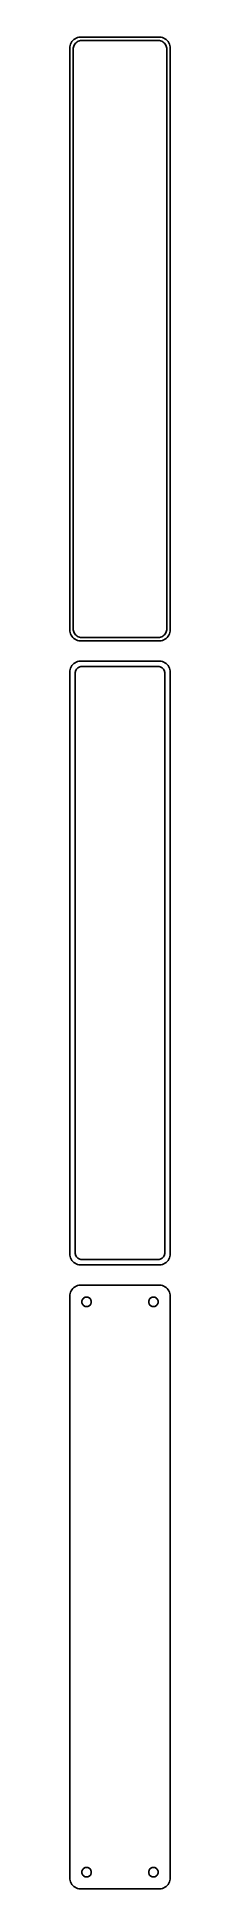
# Model space of a CAD drawing. Header units: metres. Extents: x -22 to 22, y 702 to 1530.
import ezdxf

# ---------------------------------------------------------------- set-up
doc = ezdxf.new("R2010")
doc.units = ezdxf.units.M

msp = doc.modelspace()

# ---------------------------------------------------------------- linework, layer by layer
for p, q in [((-22.4606, 1525.63), (-22.5, 1525)), ((-22.5, 1525), (-22.5, 1265)), ((-22.3429, 1526.24), (-22.4606, 1525.63)), ((-22.1489, 1526.84), (-22.3429, 1526.24)), ((-21.8815, 1527.41), (-22.1489, 1526.84)), ((-21.5451, 1527.94), (-21.8815, 1527.41)), ((-21.1448, 1528.42), (-21.5451, 1527.94)), ((-20.6871, 1528.85), (-21.1448, 1528.42)), ((-21, 1524.5), (-20.9684, 1525)), ((-21, 1265.5), (-21, 1524.5)), ((-20.9684, 1525), (-20.8743, 1525.49)), ((-20.8743, 1525.49), (-20.7191, 1525.97)), ((-20.7191, 1525.97), (-20.5052, 1526.43)), ((-20.1791, 1529.22), (-20.6871, 1528.85)), ((-20.5052, 1526.43), (-20.2361, 1526.85)), ((-20.2361, 1526.85), (-19.9159, 1527.24)), ((-19.6289, 1529.52), (-20.1791, 1529.22)), ((-19.9159, 1527.24), (-19.5497, 1527.58)), ((-19.0451, 1529.76), (-19.6289, 1529.52)), ((-19.5497, 1527.58), (-19.1433, 1527.88)), ((-19.1433, 1527.88), (-18.7031, 1528.12)), ((-18.4369, 1529.91), (-19.0451, 1529.76)), ((-18.7031, 1528.12), (-18.2361, 1528.3)), ((-17.8139, 1529.99), (-18.4369, 1529.91)), ((-18.2361, 1528.3), (-17.7495, 1528.43)), ((17.8139, 1529.99), (-17.8139, 1529.99)), ((-17.7495, 1528.43), (-17.2512, 1528.49)), ((-17.2512, 1528.49), (17.2512, 1528.49)), ((17.2512, 1528.49), (17.7495, 1528.43)), ((17.7495, 1528.43), (18.2361, 1528.3)), ((18.4369, 1529.91), (17.8139, 1529.99)), ((18.2361, 1528.3), (18.7031, 1528.12)), ((19.0451, 1529.76), (18.4369, 1529.91)), ((18.7031, 1528.12), (19.1433, 1527.88)), ((19.6289, 1529.52), (19.0451, 1529.76)), ((19.1433, 1527.88), (19.5497, 1527.58)), ((19.5497, 1527.58), (19.9159, 1527.24)), ((20.1791, 1529.22), (19.6289, 1529.52)), ((19.9159, 1527.24), (20.2361, 1526.85)), ((20.6871, 1528.85), (20.1791, 1529.22)), ((20.2361, 1526.85), (20.5052, 1526.43)), ((20.5052, 1526.43), (20.7191, 1525.97)), ((21.1448, 1528.42), (20.6871, 1528.85)), ((20.7191, 1525.97), (20.8743, 1525.49)), ((20.8743, 1525.49), (20.9684, 1525)), ((20.9684, 1525), (21, 1524.5)), ((21, 1524.5), (21, 1265.5)), ((21.5451, 1527.94), (21.1448, 1528.42)), ((21.8815, 1527.41), (21.5451, 1527.94)), ((22.1489, 1526.84), (21.8815, 1527.41)), ((22.3429, 1526.24), (22.1489, 1526.84)), ((22.4606, 1525.63), (22.3429, 1526.24)), ((22.5, 1525), (22.4606, 1525.63)), ((22.5, 1265), (22.5, 1525)), ((-22.5, 1265), (-22.4606, 1264.37)), ((-22.4606, 1264.37), (-22.3429, 1263.76)), ((-22.3429, 1263.76), (-22.1489, 1263.16)), ((-22.1489, 1263.16), (-21.8815, 1262.59)), ((-21.8815, 1262.59), (-21.5451, 1262.06)), ((-21.5451, 1262.06), (-21.1448, 1261.58)), ((-21.1448, 1261.58), (-20.6871, 1261.15)), ((-20.9684, 1265), (-21, 1265.5)), ((-20.8743, 1264.51), (-20.9684, 1265)), ((-20.7191, 1264.03), (-20.8743, 1264.51)), ((-20.5052, 1263.57), (-20.7191, 1264.03)), ((-20.6871, 1261.15), (-20.1791, 1260.78)), ((-20.2361, 1263.15), (-20.5052, 1263.57)), ((-19.9159, 1262.76), (-20.2361, 1263.15)), ((-20.1791, 1260.78), (-19.6289, 1260.48)), ((-19.5497, 1262.42), (-19.9159, 1262.76)), ((-19.6289, 1260.48), (-19.0451, 1260.24)), ((-19.1433, 1262.12), (-19.5497, 1262.42)), ((-18.7031, 1261.88), (-19.1433, 1262.12)), ((-19.0451, 1260.24), (-18.4369, 1260.09)), ((-18.2361, 1261.7), (-18.7031, 1261.88)), ((-18.4369, 1260.09), (-17.8139, 1260.01)), ((-17.7495, 1261.57), (-18.2361, 1261.7)), ((-17.8139, 1260.01), (17.8139, 1260.01)), ((-17.2512, 1261.51), (-17.7495, 1261.57)), ((17.2512, 1261.51), (-17.2512, 1261.51)), ((17.7495, 1261.57), (17.2512, 1261.51)), ((18.2361, 1261.7), (17.7495, 1261.57)), ((17.8139, 1260.01), (18.4369, 1260.09)), ((18.7031, 1261.88), (18.2361, 1261.7)), ((18.4369, 1260.09), (19.0451, 1260.24)), ((19.1433, 1262.12), (18.7031, 1261.88)), ((19.0451, 1260.24), (19.6289, 1260.48)), ((19.5497, 1262.42), (19.1433, 1262.12)), ((19.9159, 1262.76), (19.5497, 1262.42)), ((19.6289, 1260.48), (20.1791, 1260.78)), ((20.2361, 1263.15), (19.9159, 1262.76)), ((20.1791, 1260.78), (20.6871, 1261.15)), ((20.5052, 1263.57), (20.2361, 1263.15)), ((20.7191, 1264.03), (20.5052, 1263.57)), ((20.6871, 1261.15), (21.1448, 1261.58)), ((20.8743, 1264.51), (20.7191, 1264.03)), ((20.9684, 1265), (20.8743, 1264.51)), ((21, 1265.5), (20.9684, 1265)), ((21.1448, 1261.58), (21.5451, 1262.06)), ((21.5451, 1262.06), (21.8815, 1262.59)), ((21.8815, 1262.59), (22.1489, 1263.16)), ((22.1489, 1263.16), (22.3429, 1263.76)), ((22.3429, 1263.76), (22.4606, 1264.37)), ((22.4606, 1264.37), (22.5, 1265)), ((-19.6289, 1250.52), (-20.1791, 1250.22)), ((-19.0451, 1250.76), (-19.6289, 1250.52)), ((-18.4369, 1250.91), (-19.0451, 1250.76)), ((-17.8139, 1250.99), (-18.4369, 1250.91)), ((17.8139, 1250.99), (-17.8139, 1250.99)), ((18.4369, 1250.91), (17.8139, 1250.99)), ((19.0451, 1250.76), (18.4369, 1250.91)), ((19.6289, 1250.52), (19.0451, 1250.76)), ((20.1791, 1250.22), (19.6289, 1250.52)), ((-22.4606, 1246.63), (-22.5, 1246)), ((-22.5, 1246), (-22.5, 986)), ((-22.3429, 1247.24), (-22.4606, 1246.63)), ((-22.1489, 1247.84), (-22.3429, 1247.24)), ((-21.8815, 1248.41), (-22.1489, 1247.84)), ((-21.5451, 1248.94), (-21.8815, 1248.41)), ((-21.1448, 1249.42), (-21.5451, 1248.94)), ((-20.6871, 1249.85), (-21.1448, 1249.42)), ((-20.1791, 1250.22), (-20.6871, 1249.85)), ((-20.1129, 1245.5), (-20.0884, 1245.89)), ((-20.1129, 986.5), (-20.1129, 1245.5)), ((-20.0884, 1245.89), (-20.0151, 1246.27)), ((-20.0151, 1246.27), (-19.8943, 1246.65)), ((-19.8943, 1246.65), (-19.7279, 1247)), ((-19.7279, 1247), (-19.5184, 1247.33)), ((-19.5184, 1247.33), (-19.2692, 1247.63)), ((-19.2692, 1247.63), (-18.9842, 1247.9)), ((-18.9842, 1247.9), (-18.668, 1248.13)), ((-18.668, 1248.13), (-18.3254, 1248.32)), ((-18.3254, 1248.32), (-17.9619, 1248.46)), ((-17.9619, 1248.46), (-17.5833, 1248.56)), ((-17.5833, 1248.56), (-17.1954, 1248.61)), ((-17.1954, 1248.61), (17.1954, 1248.61)), ((17.1954, 1248.61), (17.5833, 1248.56)), ((17.5833, 1248.56), (17.9619, 1248.46)), ((17.9619, 1248.46), (18.3254, 1248.32)), ((18.3254, 1248.32), (18.668, 1248.13)), ((18.668, 1248.13), (18.9842, 1247.9)), ((18.9842, 1247.9), (19.2692, 1247.63)), ((19.2692, 1247.63), (19.5184, 1247.33)), ((19.5184, 1247.33), (19.7279, 1247)), ((19.7279, 1247), (19.8943, 1246.65)), ((19.8943, 1246.65), (20.0151, 1246.27)), ((20.0151, 1246.27), (20.0884, 1245.89)), ((20.0884, 1245.89), (20.1129, 1245.5)), ((20.1129, 1245.5), (20.1129, 986.5)), ((20.6871, 1249.85), (20.1791, 1250.22)), ((21.1448, 1249.42), (20.6871, 1249.85)), ((21.5451, 1248.94), (21.1448, 1249.42)), ((21.8815, 1248.41), (21.5451, 1248.94)), ((22.1489, 1247.84), (21.8815, 1248.41)), ((22.3429, 1247.24), (22.1489, 1247.84)), ((22.4606, 1246.63), (22.3429, 1247.24)), ((22.5, 1246), (22.4606, 1246.63)), ((22.5, 986), (22.5, 1246)), ((-22.5, 986), (-22.4606, 985.373)), ((-22.4606, 985.373), (-22.3429, 984.757)), ((-20.0884, 986.11), (-20.1129, 986.5)), ((-20.0151, 985.726), (-20.0884, 986.11)), ((-19.8943, 985.354), (-20.0151, 985.726)), ((-19.7279, 985), (-19.8943, 985.354)), ((19.8943, 985.354), (19.7279, 985)), ((20.0151, 985.726), (19.8943, 985.354)), ((20.0884, 986.11), (20.0151, 985.726)), ((20.1129, 986.5), (20.0884, 986.11)), ((22.3429, 984.757), (22.4606, 985.373)), ((22.4606, 985.373), (22.5, 986)), ((-22.3429, 984.757), (-22.1489, 984.159)), ((-22.1489, 984.159), (-21.8815, 983.591)), ((-21.8815, 983.591), (-21.5451, 983.061)), ((-21.5451, 983.061), (-21.1448, 982.577)), ((-21.1448, 982.577), (-20.6871, 982.147)), ((-20.6871, 982.147), (-20.1791, 981.778)), ((-20.1791, 981.778), (-19.6289, 981.476)), ((-19.5184, 984.67), (-19.7279, 985)), ((-19.6289, 981.476), (-19.0451, 981.245)), ((-19.2692, 984.369), (-19.5184, 984.67)), ((-18.9842, 984.101), (-19.2692, 984.369)), ((-19.0451, 981.245), (-18.4369, 981.089)), ((-18.668, 983.872), (-18.9842, 984.101)), ((-18.3254, 983.683), (-18.668, 983.872)), ((-18.4369, 981.089), (-17.8139, 981.01)), ((-17.9619, 983.539), (-18.3254, 983.683)), ((-17.5833, 983.442), (-17.9619, 983.539)), ((-17.8139, 981.01), (17.8139, 981.01)), ((-17.1954, 983.393), (-17.5833, 983.442)), ((17.1954, 983.393), (-17.1954, 983.393)), ((17.5833, 983.442), (17.1954, 983.393)), ((17.9619, 983.539), (17.5833, 983.442)), ((17.8139, 981.01), (18.4369, 981.089)), ((18.3254, 983.683), (17.9619, 983.539)), ((18.668, 983.872), (18.3254, 983.683)), ((18.4369, 981.089), (19.0451, 981.245)), ((18.9842, 984.101), (18.668, 983.872)), ((19.2692, 984.369), (18.9842, 984.101)), ((19.0451, 981.245), (19.6289, 981.476)), ((19.5184, 984.67), (19.2692, 984.369)), ((19.7279, 985), (19.5184, 984.67)), ((19.6289, 981.476), (20.1791, 981.778)), ((20.1791, 981.778), (20.6871, 982.147)), ((20.6871, 982.147), (21.1448, 982.577)), ((21.1448, 982.577), (21.5451, 983.061)), ((21.5451, 983.061), (21.8815, 983.591)), ((21.8815, 983.591), (22.1489, 984.159)), ((22.1489, 984.159), (22.3429, 984.757)), ((-22.1489, 968.841), (-22.3429, 968.243)), ((-21.8815, 969.409), (-22.1489, 968.841)), ((-21.5451, 969.939), (-21.8815, 969.409)), ((-21.1448, 970.423), (-21.5451, 969.939)), ((-20.6871, 970.853), (-21.1448, 970.423)), ((-20.1791, 971.222), (-20.6871, 970.853)), ((-19.6289, 971.524), (-20.1791, 971.222)), ((-19.0451, 971.755), (-19.6289, 971.524)), ((-18.4369, 971.911), (-19.0451, 971.755)), ((-17.8139, 971.99), (-18.4369, 971.911)), ((17.8139, 971.99), (-17.8139, 971.99)), ((18.4369, 971.911), (17.8139, 971.99)), ((19.0451, 971.755), (18.4369, 971.911)), ((19.6289, 971.524), (19.0451, 971.755)), ((20.1791, 971.222), (19.6289, 971.524)), ((20.6871, 970.853), (20.1791, 971.222)), ((21.1448, 970.423), (20.6871, 970.853)), ((21.5451, 969.939), (21.1448, 970.423)), ((21.8815, 969.409), (21.5451, 969.939)), ((22.1489, 968.841), (21.8815, 969.409)), ((22.3429, 968.243), (22.1489, 968.841)), ((-22.4606, 967.627), (-22.5, 967)), ((-22.5, 967), (-22.5, 707)), ((-22.3429, 968.243), (-22.4606, 967.627)), ((-17.1353, 964.5), (-17.1185, 964.768)), ((-17.1185, 964.232), (-17.1353, 964.5)), ((-17.1185, 964.768), (-17.0682, 965.031)), ((-17.0682, 963.969), (-17.1185, 964.232)), ((-17.0682, 965.031), (-16.9853, 965.286)), ((-16.9853, 963.714), (-17.0682, 963.969)), ((-16.9853, 965.286), (-16.8712, 965.529)), ((-16.8712, 963.471), (-16.9853, 963.714)), ((-16.8712, 965.529), (-16.7275, 965.755)), ((-16.7275, 963.245), (-16.8712, 963.471)), ((-16.7275, 965.755), (-16.5565, 965.962)), ((-16.5565, 963.038), (-16.7275, 963.245)), ((-16.5565, 965.962), (-16.3611, 966.145)), ((-16.3611, 962.855), (-16.5565, 963.038)), ((-16.3611, 966.145), (-16.1441, 966.303)), ((-16.1441, 962.697), (-16.3611, 962.855)), ((-16.1441, 966.303), (-15.9091, 966.432)), ((-15.9091, 962.568), (-16.1441, 962.697)), ((-15.9091, 966.432), (-15.6598, 966.531)), ((-15.6598, 962.469), (-15.9091, 962.568)), ((-15.6598, 966.531), (-15.4001, 966.597)), ((-15.4001, 962.403), (-15.6598, 962.469)), ((-15.4001, 966.597), (-15.1341, 966.631)), ((-15.1341, 962.369), (-15.4001, 962.403)), ((-15.1341, 966.631), (-14.8659, 966.631)), ((-14.8659, 962.369), (-15.1341, 962.369)), ((-14.8659, 966.631), (-14.5999, 966.597)), ((-14.5999, 962.403), (-14.8659, 962.369)), ((-14.5999, 966.597), (-14.3401, 966.531)), ((-14.3401, 962.469), (-14.5999, 962.403)), ((-14.3401, 966.531), (-14.0908, 966.432)), ((-14.0908, 962.568), (-14.3401, 962.469)), ((-14.0908, 966.432), (-13.8559, 966.303)), ((-13.8559, 962.697), (-14.0908, 962.568)), ((-13.8559, 966.303), (-13.6389, 966.145)), ((-13.6389, 962.855), (-13.8559, 962.697)), ((-13.6389, 966.145), (-13.4434, 965.962)), ((-13.4434, 963.038), (-13.6389, 962.855)), ((-13.4434, 965.962), (-13.2725, 965.755)), ((-13.2725, 963.245), (-13.4434, 963.038)), ((-13.2725, 965.755), (-13.1288, 965.529)), ((-13.1288, 963.471), (-13.2725, 963.245)), ((-13.1288, 965.529), (-13.0146, 965.286)), ((-13.0146, 963.714), (-13.1288, 963.471)), ((-13.0146, 965.286), (-12.9318, 965.031)), ((-12.9318, 963.969), (-13.0146, 963.714)), ((-12.9318, 965.031), (-12.8815, 964.768)), ((-12.8815, 964.232), (-12.9318, 963.969)), ((-12.8815, 964.768), (-12.8647, 964.5)), ((-12.8647, 964.5), (-12.8815, 964.232)), ((12.8647, 964.5), (12.8815, 964.768)), ((12.8815, 964.232), (12.8647, 964.5)), ((12.8815, 964.768), (12.9318, 965.031)), ((12.9318, 963.969), (12.8815, 964.232)), ((12.9318, 965.031), (13.0146, 965.286)), ((13.0146, 963.714), (12.9318, 963.969)), ((13.0146, 965.286), (13.1288, 965.529)), ((13.1288, 963.471), (13.0146, 963.714)), ((13.1288, 965.529), (13.2725, 965.755)), ((13.2725, 963.245), (13.1288, 963.471)), ((13.2725, 965.755), (13.4434, 965.962)), ((13.4434, 963.038), (13.2725, 963.245)), ((13.4434, 965.962), (13.6389, 966.145)), ((13.6389, 962.855), (13.4434, 963.038)), ((13.6389, 966.145), (13.8559, 966.303)), ((13.8559, 962.697), (13.6389, 962.855)), ((13.8559, 966.303), (14.0908, 966.432)), ((14.0908, 962.568), (13.8559, 962.697)), ((14.0908, 966.432), (14.3401, 966.531)), ((14.3401, 962.469), (14.0908, 962.568)), ((14.3401, 966.531), (14.5999, 966.597)), ((14.5999, 962.403), (14.3401, 962.469)), ((14.5999, 966.597), (14.8659, 966.631)), ((14.8659, 962.369), (14.5999, 962.403)), ((14.8659, 966.631), (15.1341, 966.631)), ((15.1341, 962.369), (14.8659, 962.369)), ((15.1341, 966.631), (15.4001, 966.597)), ((15.4001, 962.403), (15.1341, 962.369)), ((15.4001, 966.597), (15.6598, 966.531)), ((15.6598, 962.469), (15.4001, 962.403)), ((15.6598, 966.531), (15.9091, 966.432)), ((15.9091, 962.568), (15.6598, 962.469)), ((15.9091, 966.432), (16.1441, 966.303)), ((16.1441, 962.697), (15.9091, 962.568)), ((16.1441, 966.303), (16.3611, 966.145)), ((16.3611, 962.855), (16.1441, 962.697)), ((16.3611, 966.145), (16.5565, 965.962)), ((16.5565, 963.038), (16.3611, 962.855)), ((16.5565, 965.962), (16.7275, 965.755)), ((16.7275, 963.245), (16.5565, 963.038)), ((16.7275, 965.755), (16.8712, 965.529)), ((16.8712, 963.471), (16.7275, 963.245)), ((16.8712, 965.529), (16.9853, 965.286)), ((16.9853, 963.714), (16.8712, 963.471)), ((16.9853, 965.286), (17.0682, 965.031)), ((17.0682, 963.969), (16.9853, 963.714)), ((17.0682, 965.031), (17.1185, 964.768)), ((17.1185, 964.232), (17.0682, 963.969)), ((17.1185, 964.768), (17.1353, 964.5)), ((17.1353, 964.5), (17.1185, 964.232)), ((22.4606, 967.627), (22.3429, 968.243)), ((22.5, 967), (22.4606, 967.627)), ((22.5, 707), (22.5, 967)), ((-22.5, 707), (-22.4606, 706.373)), ((-22.4606, 706.373), (-22.3429, 705.757)), ((-22.3429, 705.757), (-22.1489, 705.159)), ((-22.1489, 705.159), (-21.8815, 704.591)), ((-21.8815, 704.591), (-21.5451, 704.061)), ((-21.5451, 704.061), (-21.1448, 703.577)), ((-17.1353, 709.5), (-17.1185, 709.768)), ((-17.1185, 709.232), (-17.1353, 709.5)), ((-17.1185, 709.768), (-17.0682, 710.031)), ((-17.0682, 708.969), (-17.1185, 709.232)), ((-17.0682, 710.031), (-16.9853, 710.286)), ((-16.9853, 708.714), (-17.0682, 708.969)), ((-16.9853, 710.286), (-16.8712, 710.529)), ((-16.8712, 708.471), (-16.9853, 708.714)), ((-16.8712, 710.529), (-16.7275, 710.755)), ((-16.7275, 708.245), (-16.8712, 708.471)), ((-16.7275, 710.755), (-16.5565, 710.962)), ((-16.5565, 708.038), (-16.7275, 708.245)), ((-16.5565, 710.962), (-16.3611, 711.145)), ((-16.3611, 707.855), (-16.5565, 708.038)), ((-16.3611, 711.145), (-16.1441, 711.303)), ((-16.1441, 707.697), (-16.3611, 707.855)), ((-16.1441, 711.303), (-15.9091, 711.432)), ((-15.9091, 707.568), (-16.1441, 707.697)), ((-15.9091, 711.432), (-15.6598, 711.531)), ((-15.6598, 707.469), (-15.9091, 707.568)), ((-15.6598, 711.531), (-15.4001, 711.597)), ((-15.4001, 707.403), (-15.6598, 707.469)), ((-15.4001, 711.597), (-15.1341, 711.631)), ((-15.1341, 707.369), (-15.4001, 707.403)), ((-15.1341, 711.631), (-14.8659, 711.631)), ((-14.8659, 707.369), (-15.1341, 707.369)), ((-14.8659, 711.631), (-14.5999, 711.597)), ((-14.5999, 707.403), (-14.8659, 707.369)), ((-14.5999, 711.597), (-14.3401, 711.531)), ((-14.3401, 707.469), (-14.5999, 707.403)), ((-14.3401, 711.531), (-14.0908, 711.432)), ((-14.0908, 707.568), (-14.3401, 707.469)), ((-14.0908, 711.432), (-13.8559, 711.303)), ((-13.8559, 707.697), (-14.0908, 707.568)), ((-13.8559, 711.303), (-13.6389, 711.145)), ((-13.6389, 707.855), (-13.8559, 707.697)), ((-13.6389, 711.145), (-13.4434, 710.962)), ((-13.4434, 708.038), (-13.6389, 707.855)), ((-13.4434, 710.962), (-13.2725, 710.755)), ((-13.2725, 708.245), (-13.4434, 708.038)), ((-13.2725, 710.755), (-13.1288, 710.529)), ((-13.1288, 708.471), (-13.2725, 708.245)), ((-13.1288, 710.529), (-13.0146, 710.286)), ((-13.0146, 708.714), (-13.1288, 708.471)), ((-13.0146, 710.286), (-12.9318, 710.031)), ((-12.9318, 708.969), (-13.0146, 708.714)), ((-12.9318, 710.031), (-12.8815, 709.768)), ((-12.8815, 709.232), (-12.9318, 708.969)), ((-12.8815, 709.768), (-12.8647, 709.5)), ((-12.8647, 709.5), (-12.8815, 709.232)), ((12.8647, 709.5), (12.8815, 709.768)), ((12.8815, 709.232), (12.8647, 709.5)), ((12.8815, 709.768), (12.9318, 710.031)), ((12.9318, 708.969), (12.8815, 709.232)), ((12.9318, 710.031), (13.0146, 710.286)), ((13.0146, 708.714), (12.9318, 708.969)), ((13.0146, 710.286), (13.1288, 710.529)), ((13.1288, 708.471), (13.0146, 708.714)), ((13.1288, 710.529), (13.2725, 710.755)), ((13.2725, 708.245), (13.1288, 708.471)), ((13.2725, 710.755), (13.4434, 710.962)), ((13.4434, 708.038), (13.2725, 708.245)), ((13.4434, 710.962), (13.6389, 711.145)), ((13.6389, 707.855), (13.4434, 708.038)), ((13.6389, 711.145), (13.8559, 711.303)), ((13.8559, 707.697), (13.6389, 707.855)), ((13.8559, 711.303), (14.0908, 711.432)), ((14.0908, 707.568), (13.8559, 707.697)), ((14.0908, 711.432), (14.3401, 711.531)), ((14.3401, 707.469), (14.0908, 707.568)), ((14.3401, 711.531), (14.5999, 711.597)), ((14.5999, 707.403), (14.3401, 707.469)), ((14.5999, 711.597), (14.8659, 711.631)), ((14.8659, 707.369), (14.5999, 707.403)), ((14.8659, 711.631), (15.1341, 711.631)), ((15.1341, 707.369), (14.8659, 707.369)), ((15.1341, 711.631), (15.4001, 711.597)), ((15.4001, 707.403), (15.1341, 707.369)), ((15.4001, 711.597), (15.6598, 711.531)), ((15.6598, 707.469), (15.4001, 707.403)), ((15.6598, 711.531), (15.9091, 711.432)), ((15.9091, 707.568), (15.6598, 707.469)), ((15.9091, 711.432), (16.1441, 711.303)), ((16.1441, 707.697), (15.9091, 707.568)), ((16.1441, 711.303), (16.3611, 711.145)), ((16.3611, 707.855), (16.1441, 707.697)), ((16.3611, 711.145), (16.5565, 710.962)), ((16.5565, 708.038), (16.3611, 707.855)), ((16.5565, 710.962), (16.7275, 710.755)), ((16.7275, 708.245), (16.5565, 708.038)), ((16.7275, 710.755), (16.8712, 710.529)), ((16.8712, 708.471), (16.7275, 708.245)), ((16.8712, 710.529), (16.9853, 710.286)), ((16.9853, 708.714), (16.8712, 708.471)), ((16.9853, 710.286), (17.0682, 710.031)), ((17.0682, 708.969), (16.9853, 708.714)), ((17.0682, 710.031), (17.1185, 709.768)), ((17.1185, 709.232), (17.0682, 708.969)), ((17.1185, 709.768), (17.1353, 709.5)), ((17.1353, 709.5), (17.1185, 709.232)), ((21.1448, 703.577), (21.5451, 704.061)), ((21.5451, 704.061), (21.8815, 704.591)), ((21.8815, 704.591), (22.1489, 705.159)), ((22.1489, 705.159), (22.3429, 705.757)), ((22.3429, 705.757), (22.4606, 706.373)), ((22.4606, 706.373), (22.5, 707)), ((-21.1448, 703.577), (-20.6871, 703.147)), ((-20.6871, 703.147), (-20.1791, 702.778)), ((-20.1791, 702.778), (-19.6289, 702.476)), ((-19.6289, 702.476), (-19.0451, 702.245)), ((-19.0451, 702.245), (-18.4369, 702.089)), ((-18.4369, 702.089), (-17.8139, 702.01)), ((-17.8139, 702.01), (17.8139, 702.01)), ((17.8139, 702.01), (18.4369, 702.089)), ((18.4369, 702.089), (19.0451, 702.245)), ((19.0451, 702.245), (19.6289, 702.476)), ((19.6289, 702.476), (20.1791, 702.778)), ((20.1791, 702.778), (20.6871, 703.147)), ((20.6871, 703.147), (21.1448, 703.577))]:
    msp.add_line(p, q)

doc.saveas('drawing.dxf')
